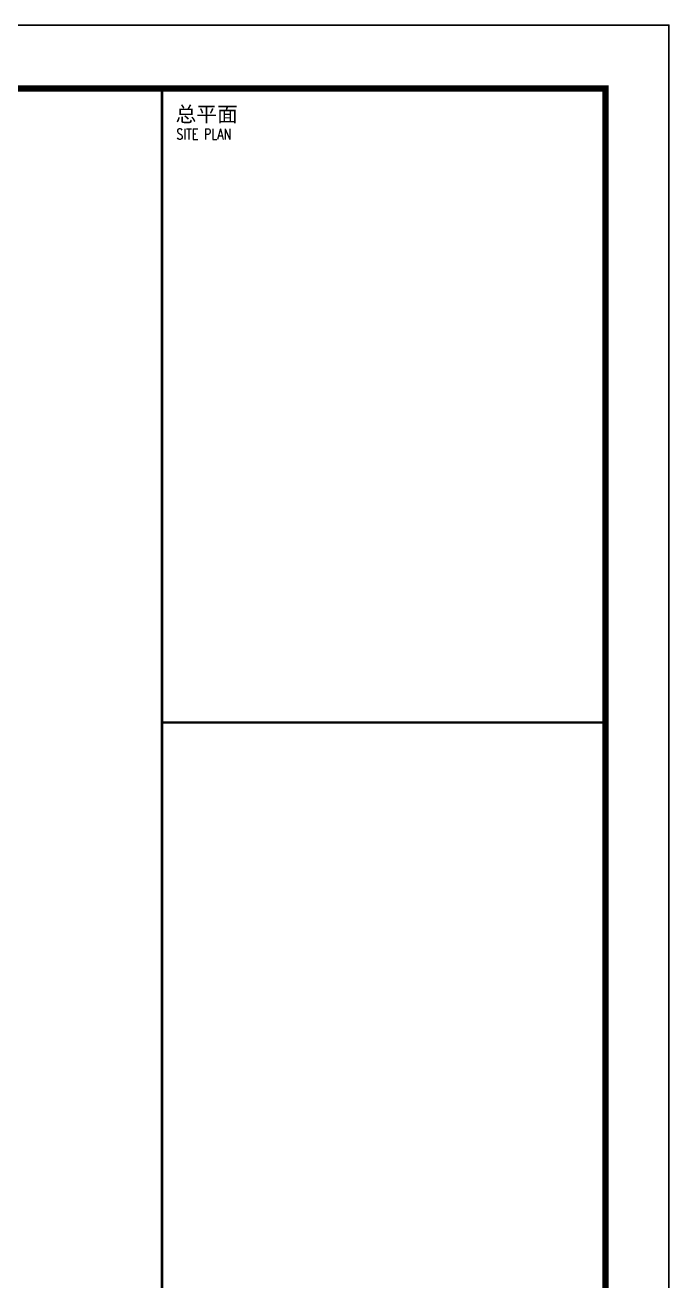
# Model space of a CAD drawing. Extents: x 1900113 to 2270874, y 17288394 to 17931430.
# Drawn here: x 2255632 to 2270874, y 17801733 to 17831452 of the extents above; entities that cross this region are included whole.
import ezdxf

# ---------------------------------------------------------------- set-up
doc = ezdxf.new("R2010")
doc.units = 0
doc.header["$LTSCALE"] = 1000
doc.header["$MEASUREMENT"] = 0
doc.layers.add('TK', color=4, linetype='Continuous')
doc.styles.add('ROMANS', font='romans', dxfattribs={"width": 0.65, "height": 231.275})
doc.styles.add('图签宋体', font='', dxfattribs={"height": 300})
doc.styles.get('图签宋体').set_extended_font_data('NSimSun')

# ---------------------------------------------------------------- blocks, each defined once
blk = doc.blocks.new('GeYuanFrame_52371686', base_point=(20.09, 4.53))
at = {"layer": 'TK'}
blk.add_lwpolyline([(20.09, 4.53), (20.09, 598.53), (1071.09, 598.53), (1071.09, 4.53)], close=True, dxfattribs=at)
at = {"layer": 'TK', "const_width": 1}
blk.add_lwpolyline([(45.09, 588.53), (1061.09, 588.53), (1061.09, 14.53), (45.09, 14.53)], close=True, dxfattribs=at)
at = {"layer": 'TK'}
for points, const_width in [([(991.09, 588.53), (991.09, 14.53)], 0.4), ([(991.09, 488.5), (1061.09, 488.5)], 0.35)]:
    blk.add_lwpolyline(points, dxfattribs=dict(at, const_width=const_width))
at = {"layer": 'TK', "style": '图签宋体'}
blk.add_text('总平面', height=2.4, dxfattribs=at).set_placement((993.23, 583.28))
at = {"layer": 'TK', "style": 'ROMANS', "width": 0.76}
blk.add_text('SITE PLAN', height=1.697, dxfattribs=at).set_placement((993.35, 580.49))

msp = doc.modelspace()

# ---------------------------------------------------------------- block references
at = {"xscale": 150, "yscale": 150, "zscale": 150}
msp.add_blockref('GeYuanFrame_52371686', (2113223.5, 17742352.4), dxfattribs=at)

doc.saveas('drawing.dxf')
